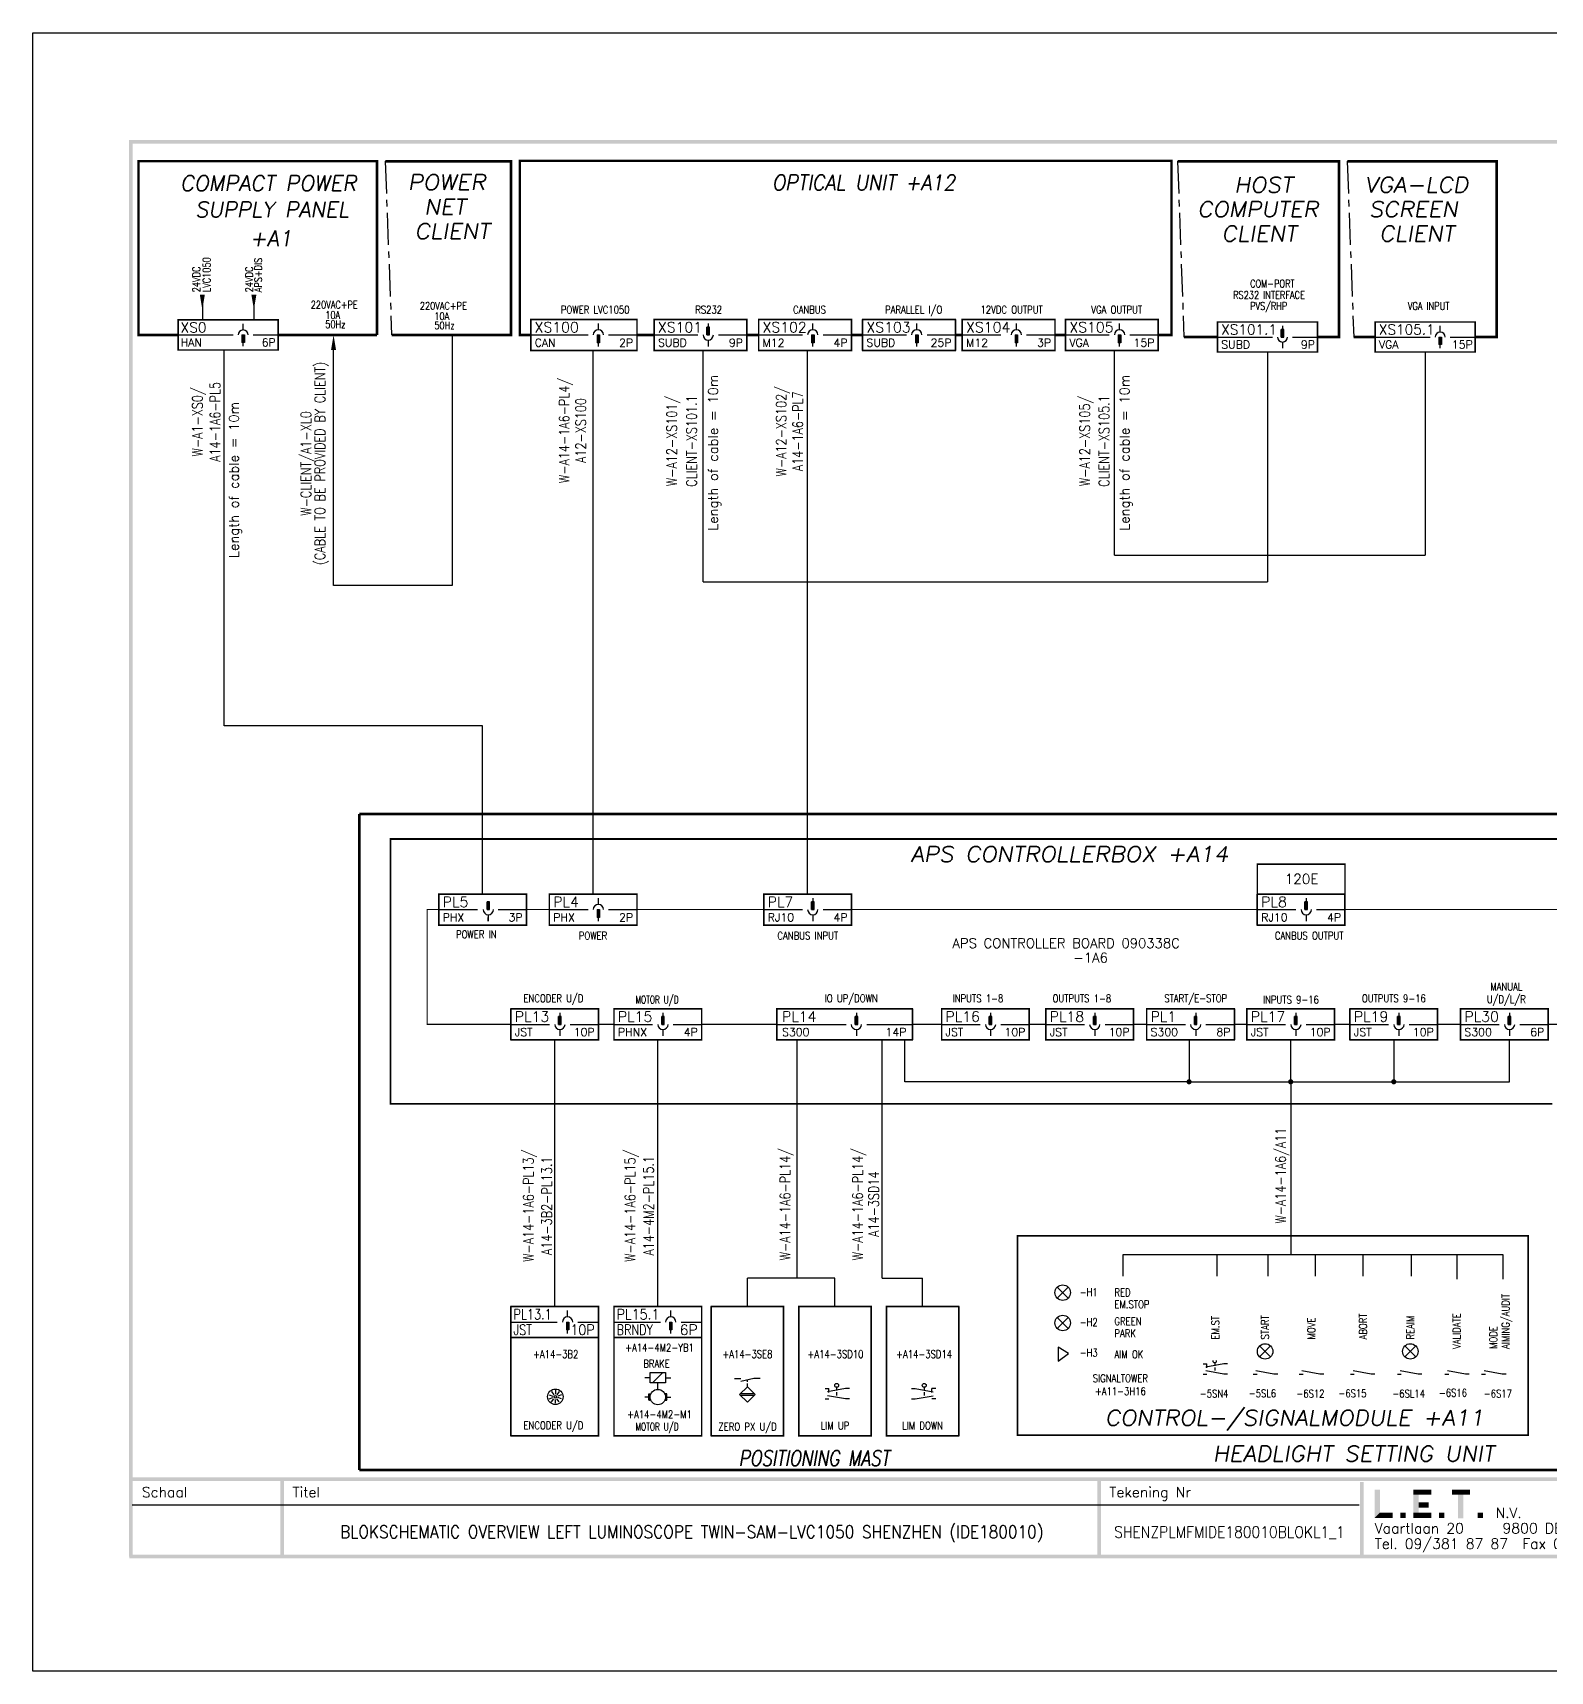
# Model space of a CAD drawing. Extents: x -458 to 434, y -22 to 296.
# Drawn here: x -458 to -163.6, y -21.7 to 296.2 of the extents above; entities that cross this region are included whole.
import ezdxf
from ezdxf.enums import TextEntityAlignment as Align

# ---------------------------------------------------------------- set-up
doc = ezdxf.new("R2010")
doc.units = 0
doc.header["$LTSCALE"] = 5
doc.header["$MEASUREMENT"] = 0
for name, pattern in [('CENTER', [2, 1.25, -0.25, 0.25, -0.25]), ('HIDDEN', [0.375, 0.25, -0.125]), ('HIDDEN2', [0.1875, 0.125, -0.0625])]:
    doc.linetypes.add(name, pattern=pattern)
doc.layers.get('0').update_dxf_attribs({"linetype": 'CONTINUOUS'})
for name, color, linetype in [('ASLIJN', 7, 'CENTER'), ('CONNECTORS', 1, 'CONTINUOUS'), ('KABELS', 5, 'CONTINUOUS'), ('SCHEMA', 7, 'CONTINUOUS'), ('STREEPL1', 7, 'HIDDEN2'), ('STREEPLIJN', 3, 'HIDDEN'), ('TEXT', 112, 'CONTINUOUS')]:
    doc.layers.add(name, color=color, linetype=linetype)
doc.styles.get("Standard").update_dxf_attribs({"font": 'simplex.shx'})

msp = doc.modelspace()

# ---------------------------------------------------------------- hatches: boundary and pattern name
at = {"layer": 'SCHEMA'}
h = msp.add_hatch(dxfattribs=at)
h.set_pattern_fill('ANSI37', color=256, scale=0.5, style=0)
h.set_pattern_definition([(45, (-311.255444, 53.71503), (-0.04419415, 0.04419415), []), (135, (-311.255444, 53.71503), (-0.04419415, -0.04419415), [])])
h.paths.add_polyline_path([(-335.01, 32.09), (-335.39, 32.09, -0.107859), (-335.26, 31.47, -0.107859), (-335.39, 30.84), (-335.01, 30.84)])
h.paths.add_polyline_path([(-338.12, 30.84, -0.107859), (-338.26, 31.47, -0.107859), (-338.12, 32.09), (-338.51, 32.09), (-338.51, 30.84)])

# ---------------------------------------------------------------- linework, layer by layer
for p, q in [((-417.22, 238.55), (-417.22, 239.76)), ((-348.3, 238.57), (-348.3, 239.82)), ((-326.73, 239.07), (-327.23, 239.07)), ((-327.23, 237.57), (-327.23, 239.07)), ((-326.98, 239.82), (-326.98, 239.07)), ((-326.98, 237.57), (-326.98, 239.07)), ((-326.73, 237.57), (-326.73, 239.07)), ((-306.69, 238.57), (-306.69, 239.82)), ((-286.52, 238.57), (-286.52, 239.82)), ((-267.19, 238.57), (-267.19, 239.82)), ((-247.15, 238.57), (-247.15, 239.82)), ((-215.79, 237.17), (-215.79, 238.63)), ((-215.3, 238.63), (-215.79, 238.63)), ((-215.55, 239.35), (-215.55, 238.63)), ((-215.55, 237.17), (-215.55, 238.63)), ((-215.3, 237.17), (-215.3, 238.63)), ((-184.94, 238.14), (-184.94, 239.35)), ((-417.46, 237.57), (-416.98, 237.57)), ((-417.46, 237.57), (-417.46, 236.12)), ((-416.98, 236.12), (-417.46, 236.12)), ((-417.22, 237.57), (-417.22, 236.12)), ((-417.22, 235.39), (-417.22, 236.12)), ((-416.98, 237.57), (-416.98, 236.12)), ((-348.55, 237.57), (-348.55, 236.07)), ((-348.55, 237.57), (-348.05, 237.57)), ((-348.05, 236.07), (-348.55, 236.07)), ((-348.3, 237.57), (-348.3, 236.07)), ((-348.3, 235.32), (-348.3, 236.07)), ((-348.05, 237.57), (-348.05, 236.07)), ((-327.23, 237.57), (-326.73, 237.57)), ((-326.98, 236.57), (-326.98, 235.32)), ((-306.94, 237.57), (-306.94, 236.07)), ((-306.94, 237.57), (-306.44, 237.57)), ((-306.44, 236.07), (-306.94, 236.07)), ((-306.69, 237.57), (-306.69, 236.07)), ((-306.69, 235.32), (-306.69, 236.07)), ((-306.44, 237.57), (-306.44, 236.07)), ((-286.77, 237.57), (-286.27, 237.57)), ((-286.77, 237.57), (-286.77, 236.07)), ((-286.27, 236.07), (-286.77, 236.07)), ((-286.52, 237.57), (-286.52, 236.07)), ((-286.52, 235.32), (-286.52, 236.07)), ((-286.27, 237.57), (-286.27, 236.07)), ((-267.44, 237.57), (-266.94, 237.57)), ((-267.44, 237.57), (-267.44, 236.07)), ((-266.94, 236.07), (-267.44, 236.07)), ((-267.19, 237.57), (-267.19, 236.07)), ((-267.19, 235.32), (-267.19, 236.07)), ((-266.94, 237.57), (-266.94, 236.07)), ((-247.4, 237.57), (-247.4, 236.07)), ((-247.4, 237.57), (-246.9, 237.57)), ((-246.9, 236.07), (-247.4, 236.07)), ((-247.15, 237.57), (-247.15, 236.07)), ((-247.15, 235.32), (-247.15, 236.07)), ((-246.9, 237.57), (-246.9, 236.07)), ((-215.79, 237.17), (-215.3, 237.17)), ((-215.55, 236.2), (-215.55, 234.99)), ((-185.18, 237.17), (-185.18, 235.71)), ((-185.18, 237.17), (-184.7, 237.17)), ((-184.7, 235.71), (-185.18, 235.71)), ((-184.94, 237.17), (-184.94, 235.71)), ((-184.94, 234.99), (-184.94, 235.71)), ((-184.7, 237.17), (-184.7, 235.71)), ((-420.9, 161.75), (-420.9, 234.66)), ((-218.46, 234.26), (-218.46, 189.68)), ((-187.85, 234.26), (-187.85, 194.86)), ((-369.9, 126.06), (-369.9, 127.56)), ((-369.4, 127.56), (-369.9, 127.56)), ((-369.65, 126.06), (-369.65, 127.56)), ((-369.4, 126.06), (-369.4, 127.56)), ((-348.3, 127.06), (-348.3, 128.31)), ((-306.44, 127.56), (-306.94, 127.56)), ((-306.94, 126.06), (-306.94, 127.56)), ((-306.69, 128.31), (-306.69, 127.56)), ((-306.69, 126.06), (-306.69, 127.56)), ((-306.44, 126.06), (-306.44, 127.56)), ((-210.68, 127.56), (-211.18, 127.56)), ((-211.18, 126.06), (-211.18, 127.56)), ((-210.93, 128.31), (-210.93, 127.56)), ((-210.93, 126.06), (-210.93, 127.56)), ((-210.68, 126.06), (-210.68, 127.56)), ((-369.9, 126.06), (-369.4, 126.06)), ((-369.65, 125.06), (-369.65, 123.81)), ((-369.65, 123.81), (-369.65, 124.56)), ((-348.55, 126.06), (-348.55, 124.56)), ((-348.55, 126.06), (-348.05, 126.06)), ((-348.05, 124.56), (-348.55, 124.56)), ((-348.3, 126.06), (-348.3, 124.56)), ((-348.3, 123.81), (-348.3, 124.56)), ((-348.05, 126.06), (-348.05, 124.56)), ((-306.94, 126.06), (-306.44, 126.06)), ((-306.69, 125.06), (-306.69, 123.81)), ((-211.18, 126.06), (-210.68, 126.06)), ((-210.93, 125.06), (-210.93, 123.81)), ((-356.01, 103.8), (-356.01, 105.3)), ((-355.51, 105.3), (-356.01, 105.3)), ((-355.76, 106.05), (-355.76, 105.3)), ((-355.76, 103.8), (-355.76, 105.3)), ((-355.51, 103.8), (-355.51, 105.3)), ((-336.01, 103.8), (-336.01, 105.3)), ((-335.51, 105.3), (-336.01, 105.3)), ((-335.76, 106.05), (-335.76, 105.3)), ((-335.76, 103.8), (-335.76, 105.3)), ((-335.51, 103.8), (-335.51, 105.3)), ((-298.48, 103.8), (-298.48, 105.3)), ((-297.98, 105.3), (-298.48, 105.3)), ((-298.23, 106.05), (-298.23, 105.3)), ((-298.23, 103.8), (-298.23, 105.3)), ((-297.98, 103.8), (-297.98, 105.3)), ((-271.94, 105.3), (-272.44, 105.3)), ((-272.44, 103.8), (-272.44, 105.3)), ((-272.19, 106.05), (-272.19, 105.3)), ((-272.19, 103.8), (-272.19, 105.3)), ((-271.94, 103.8), (-271.94, 105.3)), ((-252.22, 103.8), (-252.22, 105.3)), ((-251.72, 105.3), (-252.22, 105.3)), ((-251.97, 106.05), (-251.97, 105.3)), ((-251.97, 103.8), (-251.97, 105.3)), ((-251.72, 103.8), (-251.72, 105.3)), ((-232.14, 105.3), (-232.64, 105.3)), ((-232.64, 103.8), (-232.64, 105.3)), ((-232.39, 106.05), (-232.39, 105.3)), ((-232.39, 103.8), (-232.39, 105.3)), ((-232.14, 103.8), (-232.14, 105.3)), ((-213.2, 103.8), (-213.2, 105.3)), ((-212.7, 105.3), (-213.2, 105.3)), ((-212.95, 106.05), (-212.95, 105.3)), ((-212.95, 103.8), (-212.95, 105.3)), ((-212.7, 103.8), (-212.7, 105.3)), ((-193.2, 103.8), (-193.2, 105.3)), ((-192.7, 105.3), (-193.2, 105.3)), ((-192.95, 106.05), (-192.95, 105.3)), ((-192.95, 103.8), (-192.95, 105.3)), ((-192.7, 103.8), (-192.7, 105.3)), ((-171.74, 103.8), (-171.74, 105.3)), ((-171.24, 105.3), (-171.74, 105.3)), ((-171.49, 106.05), (-171.49, 105.3)), ((-171.49, 103.8), (-171.49, 105.3)), ((-171.24, 103.8), (-171.24, 105.3)), ((-356.01, 103.8), (-355.51, 103.8)), ((-355.76, 102.8), (-355.76, 101.55)), ((-336.01, 103.8), (-335.51, 103.8)), ((-335.76, 102.8), (-335.76, 101.55)), ((-298.48, 103.8), (-297.98, 103.8)), ((-298.23, 102.8), (-298.23, 101.55)), ((-272.44, 103.8), (-271.94, 103.8)), ((-272.19, 102.8), (-272.19, 101.55)), ((-252.22, 103.8), (-251.72, 103.8)), ((-251.97, 102.8), (-251.97, 101.55)), ((-232.64, 103.8), (-232.14, 103.8)), ((-232.39, 102.8), (-232.39, 101.55)), ((-213.2, 103.8), (-212.7, 103.8)), ((-212.95, 102.8), (-212.95, 101.55)), ((-193.2, 103.8), (-192.7, 103.8)), ((-192.95, 102.8), (-192.95, 101.55)), ((-171.74, 103.8), (-171.24, 103.8)), ((-171.49, 102.8), (-171.49, 101.55)), ((-233.67, 100.8), (-233.67, 92.65)), ((-193.95, 100.8), (-193.95, 92.65)), ((-233.67, 92.65), (-171.48, 92.65)), ((-213.95, 92.65), (-213.95, 59.16)), ((-259.25, 52.8), (-257.12, 50.68)), ((-257.12, 52.8), (-259.25, 50.68)), ((-354.26, 47.03), (-354.26, 48.28)), ((-334.26, 47.03), (-334.26, 48.28)), ((-354.51, 46.03), (-354.51, 44.53)), ((-354.51, 46.03), (-354.01, 46.03)), ((-354.01, 44.53), (-354.51, 44.53)), ((-354.26, 46.03), (-354.26, 44.53)), ((-354.26, 43.78), (-354.26, 44.53)), ((-354.01, 46.03), (-354.01, 44.53)), ((-334.51, 46.03), (-334.01, 46.03)), ((-334.51, 46.03), (-334.51, 44.53)), ((-334.01, 44.53), (-334.51, 44.53)), ((-334.26, 46.03), (-334.26, 44.53)), ((-334.26, 43.78), (-334.26, 44.53)), ((-334.01, 46.03), (-334.01, 44.53)), ((-257.12, 46.91), (-259.25, 44.79)), ((-259.25, 46.91), (-257.12, 44.79)), ((-217.86, 41.39), (-219.98, 39.27)), ((-219.98, 41.39), (-217.86, 39.27)), ((-189.68, 41.39), (-191.81, 39.27)), ((-191.81, 41.39), (-189.68, 39.27)), ((-200.64, 10.52), (-438.74, 10.52))]:
    msp.add_line(p, q)
for points, const_width in [([(-361.41, 237.57), (-363.53, 237.57), (-363.53, 271.36), (-237.08, 271.36), (-237.08, 237.57), (-239.65, 237.57)], 0.5), ([(-410.43, 237.57), (-410.43, 240.49), (-429.84, 240.49), (-429.84, 234.66), (-410.43, 234.66), (-410.43, 237.57)], 0.291), ([(-208.75, 237.17), (-208.75, 240.08), (-228.16, 240.08), (-228.16, 234.26), (-208.75, 234.26), (-208.75, 240.08)], 0.291), ([(-178.15, 237.17), (-178.15, 240.08), (-197.56, 240.08), (-197.56, 234.26), (-178.15, 234.26), (-178.15, 240.08)], 0.291), ([(-297.02, 237.57), (-299.19, 237.57)], 0.5), ([(-277.69, 237.57), (-279.02, 237.57)], 0.5), ([(-257.65, 237.57), (-259.69, 237.57)], 0.5), ([(-203.43, 131.97), (-203.43, 134.88), (-220.43, 134.88), (-220.43, 129.06), (-203.43, 129.06), (-203.43, 131.97)], 0.291), ([(-365.26, 103.8), (-381.49, 103.8), (-381.49, 126.06), (-379.25, 126.06)], 0.2), ([(-362.25, 126.06), (-357.8, 126.06)], 0.2), ([(-340.8, 126.06), (-316.19, 126.06)], 0.2), ([(-299.19, 126.06), (-220.43, 126.06)], 0.2), ([(-203.43, 126.06), (-157.25, 126.06)], 0.2), ([(-345.26, 103.8), (-348.26, 103.8)], 0.2), ([(-313.67, 103.8), (-328.26, 103.8)], 0.2), ([(-281.69, 103.8), (-287.37, 103.8)], 0.2), ([(-261.47, 103.8), (-264.69, 103.8)], 0.2), ([(-241.89, 103.8), (-244.47, 103.8)], 0.2), ([(-222.45, 103.8), (-224.89, 103.8)], 0.2), ([(-202.45, 103.8), (-205.45, 103.8)], 0.2)]:
    msp.add_lwpolyline(points, dxfattribs=dict(const_width=const_width))
at = {"const_width": 0.5}
for points in [[(-214.2, 92.65, 1), (-213.7, 92.65, 1)], [(-194.2, 92.65, 1), (-193.7, 92.65, 1)]]:
    msp.add_lwpolyline(points, format="xyb", close=True, dxfattribs=at)
for centre, radius, start, end in [((-417.22, 237.57), 0.97, 360, 180), ((-348.3, 237.57), 1, 0, 180), ((-306.69, 237.57), 1, 0, 180), ((-286.52, 237.57), 1, 0, 180), ((-267.19, 237.57), 1, 0, 180), ((-247.15, 237.57), 1, 0, 180), ((-326.98, 237.57), 1, 180, 0), ((-215.55, 237.17), 0.97, 180, 0), ((-184.94, 237.17), 0.97, 360, 180), ((-369.65, 126.06), 1, 180, 0), ((-348.3, 126.06), 1, 0, 180), ((-306.69, 126.06), 1, 180, 0), ((-210.93, 126.06), 1, 180, 0), ((-355.76, 103.8), 1, 180, 0), ((-335.76, 103.8), 1, 180, 0), ((-298.23, 103.8), 1, 180, 0), ((-272.19, 103.8), 1, 180, 0), ((-251.97, 103.8), 1, 180, 0), ((-232.39, 103.8), 1, 180, 0), ((-212.95, 103.8), 1, 180, 0), ((-192.95, 103.8), 1, 180, 0), ((-171.49, 103.8), 1, 180, 0), ((-354.26, 46.03), 1, 0, 180), ((-334.26, 46.03), 1, 0, 180)]:
    msp.add_arc(centre, radius, start, end)
for points in [[(-438.65, 274.67), (-439.35, 275.37), (-438.65, 0.52), (-439.35, 0.52)], [(-28.9, 274.67), (-28.9, 275.37), (-438.65, 274.67), (-439.35, 275.37)], [(-438.75, 15.87), (-438.75, 15.17), (-29.15, 15.87), (-29.15, 15.17)], [(-409.99, 0.58), (-409.29, 0.58), (-409.99, 15.52), (-409.29, 15.52)], [(-251.49, 0.56), (-250.79, 0.56), (-251.49, 15.52), (-250.79, 15.52)], [(-200.5, 0.52), (-199.8, 0.52), (-200.5, 15.02), (-199.8, 15.02)], [(-196.65, 13.52), (-197.65, 13.52), (-196.65, 9.02), (-197.65, 8.02)], [(-189.15, 12.52), (-190.15, 13.52), (-189.15, 9.02), (-190.15, 8.02)], [(-186.65, 12.52), (-186.65, 13.52), (-190.15, 12.52), (-190.15, 13.52)], [(-182.65, 13.52), (-182.65, 12.52), (-179.15, 13.52), (-179.15, 12.52)], [(-180.47, 12.99), (-181.47, 12.99), (-180.47, 7.94), (-181.47, 7.94)], [(-189.15, 11.02), (-189.15, 10.02), (-187.15, 11.02), (-187.15, 10.02)], [(-196.65, 9.02), (-197.65, 8.02), (-194.15, 9.02), (-194.15, 8.02)], [(-192.65, 9.02), (-192.65, 8.02), (-191.65, 9.02), (-191.65, 8.02)], [(-190.15, 9.02), (-190.15, 8.02), (-186.65, 9.02), (-186.65, 8.02)], [(-185.15, 9.02), (-185.15, 8.02), (-184.15, 9.02), (-184.15, 8.02)], [(-177.65, 9.02), (-177.65, 8.02), (-176.65, 9.02), (-176.65, 8.02)], [(-439.34, 0.87), (-439.34, 0.17), (-29.5, 0.87), (-28.8, 0.17)]]:
    msp.add_trace(points)
at = {"layer": 'ASLIJN'}
for p, q in [((-389.66, 271.27), (-388.41, 237.57)), ((-235.91, 271.27), (-234.66, 237.17)), ((-202.98, 271.27), (-201.73, 237.17))]:
    msp.add_line(p, q, dxfattribs=at)
at = {"layer": 'SCHEMA'}
for p, q in [((-425.14, 245.16), (-425.14, 240.49)), ((-415.14, 245.16), (-415.14, 240.49)), ((-361.41, 240.57), (-340.8, 240.57)), ((-361.41, 234.57), (-361.41, 240.57)), ((-340.8, 240.57), (-340.8, 234.57)), ((-337.48, 240.57), (-319.48, 240.57)), ((-337.48, 234.57), (-337.48, 240.57)), ((-319.48, 240.57), (-319.48, 234.57)), ((-317.19, 240.57), (-299.19, 240.57)), ((-317.19, 234.57), (-317.19, 240.57)), ((-299.19, 240.57), (-299.19, 234.57)), ((-297.02, 240.57), (-279.02, 240.57)), ((-297.02, 234.57), (-297.02, 240.57)), ((-279.02, 240.57), (-279.02, 234.57)), ((-277.69, 240.57), (-259.69, 240.57)), ((-277.69, 234.57), (-277.69, 240.57)), ((-259.69, 240.57), (-259.69, 234.57)), ((-257.65, 240.57), (-239.65, 240.57)), ((-257.65, 234.57), (-257.65, 240.57)), ((-239.65, 240.57), (-239.65, 234.57)), ((-429.84, 237.57), (-419.16, 237.57)), ((-415.28, 237.57), (-410.43, 237.57)), ((-376.66, 237.57), (-376.66, 188.97)), ((-361.41, 237.57), (-350.3, 237.57)), ((-346.3, 237.57), (-340.8, 237.57)), ((-337.48, 237.57), (-328.98, 237.57)), ((-324.98, 237.57), (-319.48, 237.57)), ((-317.19, 237.57), (-308.69, 237.57)), ((-304.69, 237.57), (-299.19, 237.57)), ((-297.02, 237.57), (-288.52, 237.57)), ((-284.52, 237.57), (-279.02, 237.57)), ((-277.69, 237.57), (-270.19, 237.57)), ((-265.19, 237.57), (-259.69, 237.57)), ((-257.65, 237.57), (-249.15, 237.57)), ((-245.15, 237.57), (-239.65, 237.57)), ((-228.16, 237.17), (-217.49, 237.17)), ((-213.61, 237.17), (-208.75, 237.17)), ((-197.56, 237.17), (-186.88, 237.17)), ((-183, 237.17), (-178.15, 237.17)), ((-399.68, 188.97), (-399.68, 234.66)), ((-340.8, 234.57), (-361.41, 234.57)), ((-349.3, 129.06), (-349.3, 234.57)), ((-319.48, 234.57), (-337.48, 234.57)), ((-327.98, 189.68), (-327.98, 234.57)), ((-299.19, 234.57), (-317.19, 234.57)), ((-307.69, 129.06), (-307.69, 234.57)), ((-279.02, 234.57), (-297.02, 234.57)), ((-259.69, 234.57), (-277.69, 234.57)), ((-239.65, 234.57), (-257.65, 234.57)), ((-248.15, 194.86), (-248.15, 234.57)), ((-248.15, 194.86), (-187.85, 194.86)), ((-376.66, 188.97), (-399.68, 188.97)), ((-327.98, 189.68), (-218.46, 189.68)), ((-370.75, 161.75), (-420.9, 161.75)), ((-370.75, 129.06), (-370.75, 161.75)), ((-379.25, 129.06), (-362.25, 129.06)), ((-379.25, 123.06), (-379.25, 129.06)), ((-362.25, 129.06), (-362.25, 123.06)), ((-357.8, 129.06), (-340.8, 129.06)), ((-357.8, 123.06), (-357.8, 129.06)), ((-340.8, 129.06), (-340.8, 123.06)), ((-316.19, 129.06), (-299.19, 129.06)), ((-316.19, 123.06), (-316.19, 129.06)), ((-299.19, 129.06), (-299.19, 123.06)), ((-220.43, 129.06), (-203.43, 129.06)), ((-220.43, 123.06), (-220.43, 129.06)), ((-203.43, 129.06), (-203.43, 123.06)), ((-379.25, 126.06), (-371.75, 126.06)), ((-367.75, 126.06), (-362.25, 126.06)), ((-357.8, 126.06), (-350.3, 126.06)), ((-346.3, 126.06), (-340.8, 126.06)), ((-316.19, 126.06), (-308.69, 126.06)), ((-304.69, 126.06), (-299.19, 126.06)), ((-220.43, 126.06), (-212.93, 126.06)), ((-208.93, 126.06), (-203.43, 126.06)), ((-362.25, 123.06), (-379.25, 123.06)), ((-340.8, 123.06), (-357.8, 123.06)), ((-299.19, 123.06), (-316.19, 123.06)), ((-203.43, 123.06), (-220.43, 123.06)), ((-365.26, 106.8), (-348.26, 106.8)), ((-365.26, 100.8), (-365.26, 106.8)), ((-348.26, 106.8), (-348.26, 100.8)), ((-345.26, 106.8), (-328.26, 106.8)), ((-345.26, 100.8), (-345.26, 106.8)), ((-328.26, 106.8), (-328.26, 100.8)), ((-313.67, 106.8), (-287.37, 106.8)), ((-313.67, 100.8), (-313.67, 106.8)), ((-287.37, 106.8), (-287.37, 100.8)), ((-281.69, 106.8), (-264.69, 106.8)), ((-261.47, 100.8), (-261.47, 106.8)), ((-261.47, 106.8), (-244.47, 106.8)), ((-244.47, 106.8), (-244.47, 100.8)), ((-241.89, 106.8), (-224.89, 106.8)), ((-241.89, 100.8), (-241.89, 106.8)), ((-224.89, 106.8), (-224.89, 100.8)), ((-222.45, 106.8), (-205.45, 106.8)), ((-222.45, 100.8), (-222.45, 106.8)), ((-205.45, 106.8), (-205.45, 100.8)), ((-202.45, 106.8), (-185.45, 106.8)), ((-202.45, 100.8), (-202.45, 106.8)), ((-185.45, 106.8), (-185.45, 100.8)), ((-180.99, 100.8), (-180.99, 106.8)), ((-180.99, 106.8), (-163.99, 106.8)), ((-163.99, 106.8), (-163.99, 100.8)), ((-365.26, 103.8), (-357.76, 103.8)), ((-353.76, 103.8), (-348.26, 103.8)), ((-345.26, 103.8), (-337.76, 103.8)), ((-333.76, 103.8), (-328.26, 103.8)), ((-313.67, 103.8), (-300.23, 103.8)), ((-296.23, 103.8), (-287.37, 103.8)), ((-281.69, 103.8), (-274.19, 103.8)), ((-270.19, 103.8), (-264.69, 103.8)), ((-261.47, 103.8), (-253.97, 103.8)), ((-249.97, 103.8), (-244.47, 103.8)), ((-241.89, 103.8), (-234.39, 103.8)), ((-230.39, 103.8), (-224.89, 103.8)), ((-222.45, 103.8), (-214.95, 103.8)), ((-210.95, 103.8), (-205.45, 103.8)), ((-202.45, 103.8), (-194.95, 103.8)), ((-190.95, 103.8), (-185.45, 103.8)), ((-180.99, 103.8), (-173.49, 103.8)), ((-169.49, 103.8), (-163.99, 103.8)), ((-348.26, 100.8), (-365.26, 100.8)), ((-356.76, 49.03), (-356.76, 100.8)), ((-328.26, 100.8), (-345.26, 100.8)), ((-336.76, 49.03), (-336.76, 100.8)), ((-287.37, 100.8), (-313.67, 100.8)), ((-309.73, 54.53), (-309.73, 100.8)), ((-293.23, 54.53), (-293.23, 100.8)), ((-288.84, 92.65), (-288.84, 100.8)), ((-264.69, 100.8), (-281.69, 100.8)), ((-244.47, 100.8), (-261.47, 100.8)), ((-224.89, 100.8), (-241.89, 100.8)), ((-205.45, 100.8), (-222.45, 100.8)), ((-213.95, 92.65), (-213.95, 100.8)), ((-185.45, 100.8), (-202.45, 100.8)), ((-163.99, 100.8), (-180.99, 100.8)), ((-171.48, 92.65), (-171.48, 100.8)), ((-233.67, 92.65), (-288.84, 92.65)), ((-167.87, 62.77), (-167.87, 24.05)), ((-246.45, 59.16), (-172.78, 59.16)), ((-246.45, 54.91), (-246.45, 59.16)), ((-228.23, 54.91), (-228.23, 59.16)), ((-218.41, 59.16), (-218.41, 54.91)), ((-209.18, 59.16), (-209.18, 54.91)), ((-199.96, 59.16), (-199.96, 54.91)), ((-190.55, 59.16), (-190.55, 54.91)), ((-181.73, 59.16), (-181.73, 54.38)), ((-172.78, 59.16), (-172.78, 54.38)), ((-319.38, 49.03), (-319.38, 54.53)), ((-302.38, 54.53), (-319.38, 54.53)), ((-302.38, 49.03), (-302.38, 54.53)), ((-293.23, 54.53), (-285.38, 54.53)), ((-285.38, 49.03), (-285.38, 54.53)), ((-365.26, 49.03), (-348.26, 49.03)), ((-365.26, 23.97), (-365.26, 49.03)), ((-348.26, 49.03), (-348.26, 23.97)), ((-345.26, 23.97), (-345.26, 49.03)), ((-345.26, 49.03), (-328.26, 49.03)), ((-328.26, 49.03), (-328.26, 23.97)), ((-326.38, 23.97), (-326.38, 49.03)), ((-326.38, 49.03), (-312.38, 49.03)), ((-312.38, 49.03), (-312.38, 23.97)), ((-309.38, 23.97), (-309.38, 49.03)), ((-309.38, 49.03), (-295.38, 49.03)), ((-295.38, 49.03), (-295.38, 23.97)), ((-292.38, 49.03), (-278.38, 49.03)), ((-292.38, 23.97), (-292.38, 49.03)), ((-278.38, 49.03), (-278.38, 23.97)), ((-365.26, 46.03), (-356.26, 46.03)), ((-352.26, 46.03), (-348.26, 46.03)), ((-345.26, 46.03), (-336.26, 46.03)), ((-332.26, 46.03), (-328.26, 46.03)), ((-348.26, 43.03), (-365.26, 43.03)), ((-259.05, 41.18), (-259.05, 38.43)), ((-257.05, 39.93), (-259.05, 41.18)), ((-259.05, 38.43), (-257.05, 39.93)), ((-338.26, 35.22), (-339.26, 35.22)), ((-338.26, 36.22), (-335.26, 36.22)), ((-338.26, 34.22), (-338.26, 36.22)), ((-335.76, 36.22), (-337.76, 34.22)), ((-335.26, 36.22), (-335.26, 34.22)), ((-335.26, 35.22), (-334.26, 35.22)), ((-321.88, 35.09), (-320.63, 35.09)), ((-318.13, 35.09), (-320.63, 34.47)), ((-316.88, 35.09), (-318.13, 35.09)), ((-230.95, 37.92), (-230.2, 37.92)), ((-230.95, 35.92), (-230.2, 35.92)), ((-226.95, 37.92), (-230.45, 37.29)), ((-226.95, 35.92), (-230.45, 36.54)), ((-230.2, 37.17), (-230.2, 37.92)), ((-226.2, 37.92), (-226.95, 37.92)), ((-226.2, 35.92), (-226.95, 35.92)), ((-221.21, 35.92), (-220.46, 35.92)), ((-217.21, 35.92), (-220.71, 36.54)), ((-216.46, 35.92), (-217.21, 35.92)), ((-212.28, 35.92), (-211.53, 35.92)), ((-208.28, 35.92), (-211.78, 36.54)), ((-207.53, 35.92), (-208.28, 35.92)), ((-202.36, 35.92), (-201.61, 35.92)), ((-198.36, 35.92), (-201.86, 36.54)), ((-197.61, 35.92), (-198.36, 35.92)), ((-193.24, 35.92), (-192.49, 35.92)), ((-189.24, 35.92), (-192.74, 36.54)), ((-188.49, 35.92), (-189.24, 35.92)), ((-184.04, 35.92), (-183.29, 35.92)), ((-180.04, 35.92), (-183.54, 36.54)), ((-179.29, 35.92), (-180.04, 35.92)), ((-176.9, 35.92), (-176.15, 35.92)), ((-172.9, 35.92), (-176.4, 36.54)), ((-172.15, 35.92), (-172.9, 35.92)), ((-357.83, 31.91), (-357.11, 31.68)), ((-357.37, 32.54), (-356.93, 31.93)), ((-356.64, 32.78), (-356.64, 32.03)), ((-355.9, 32.54), (-356.34, 31.93)), ((-355.45, 31.91), (-356.16, 31.68)), ((-338.51, 30.84), (-338.51, 32.09)), ((-338.51, 32.09), (-338.12, 32.09)), ((-335.26, 34.22), (-338.26, 34.22)), ((-335.01, 32.09), (-335.39, 32.09)), ((-335.01, 30.84), (-335.01, 32.09)), ((-319.38, 33.47), (-320.88, 31.97)), ((-320.88, 31.97), (-319.38, 30.47)), ((-318.01, 32.09), (-320.76, 32.09)), ((-320.76, 31.84), (-318.01, 31.84)), ((-317.88, 31.97), (-319.38, 33.47)), ((-319.38, 30.47), (-317.88, 31.97)), ((-304.31, 33.11), (-303.56, 33.11)), ((-300.31, 33.11), (-303.81, 32.49)), ((-303.56, 32.36), (-303.56, 33.11)), ((-299.56, 33.11), (-300.31, 33.11)), ((-287.56, 33.11), (-286.81, 33.11)), ((-286.81, 33.11), (-283.31, 32.49)), ((-283.56, 32.36), (-283.56, 33.11)), ((-282.81, 33.11), (-283.56, 33.11)), ((-357.83, 31.14), (-357.11, 31.37)), ((-357.37, 30.52), (-356.93, 31.12)), ((-356.64, 30.28), (-356.64, 31.03)), ((-355.9, 30.52), (-356.34, 31.12)), ((-355.45, 31.14), (-356.16, 31.37)), ((-338.51, 31.47), (-339.26, 31.47)), ((-338.12, 30.84), (-338.51, 30.84)), ((-335.39, 30.84), (-335.01, 30.84)), ((-335.01, 31.47), (-334.26, 31.47)), ((-304.31, 31.11), (-303.56, 31.11)), ((-300.31, 31.11), (-303.81, 31.74)), ((-299.56, 31.11), (-300.31, 31.11)), ((-287.56, 31.11), (-286.81, 31.11)), ((-286.81, 31.11), (-283.31, 31.74)), ((-282.81, 31.11), (-283.56, 31.11)), ((-348.26, 23.97), (-365.26, 23.97)), ((-328.26, 23.97), (-345.26, 23.97)), ((-312.38, 23.97), (-326.38, 23.97)), ((-295.38, 23.97), (-309.38, 23.97)), ((-278.38, 23.97), (-292.38, 23.97)), ((-167.87, 24.05), (-266.97, 24.05))]:
    msp.add_line(p, q, dxfattribs=at)
msp.add_lwpolyline([(-458.05, 296.21), (433.62, 296.21), (433.62, -21.73), (-458.05, -21.73)], close=True, dxfattribs=at)
for points, const_width in [([(-391.26, 237.55), (-391.26, 271.29), (-437.54, 271.29), (-437.54, 237.57), (-429.84, 237.57)], 0.485), ([(-389.66, 271.27), (-365.23, 271.27), (-365.23, 237.56), (-369.4, 237.56)], 0.5), ([(-235.91, 271.27), (-204.59, 271.27), (-204.59, 237.17), (-208.75, 237.17)], 0.5), ([(-202.98, 271.27), (-173.98, 271.27), (-173.98, 237.17), (-178.15, 237.17)], 0.5), ([(-410.43, 237.57), (-391.26, 237.57)], 0.485), ([(-369.4, 237.56), (-388.41, 237.57)], 0.5), ([(-340.8, 237.57), (-337.48, 237.57)], 0.5), ([(-319.48, 237.57), (-317.19, 237.57)], 0.5), ([(-228.16, 237.17), (-234.66, 237.17)], 0.5), ([(-197.56, 237.17), (-201.73, 237.17)], 0.5), ([(-394.66, 144.61), (-38.07, 144.61), (-38.07, 17.32), (-394.66, 17.32)], 0.5), ([(-394.66, 144.61), (-394.66, 17.32)], 0.5), ([(-238.02, 88.37), (-388.63, 88.37), (-388.63, 139.76), (-43.61, 139.76), (-43.61, 88.37)], 0.35), ([(-185.45, 103.8), (-180.99, 103.8)], 0.2), ([(-163.99, 103.8), (-160.86, 103.8)], 0.2), ([(-238.02, 88.37), (-238.02, 88.37), (-163.17, 88.37), (-163.17, 88.37)], 0.35), ([(-365.26, 43.03), (-348.26, 43.03)], 0.3), ([(-345.26, 43.03), (-328.26, 43.03)], 0.3)]:
    msp.add_lwpolyline(points, dxfattribs=dict(at, const_width=const_width))
at = {"layer": 'SCHEMA', "const_width": 0.3}
for points in [[(-340.8, 234.57), (-361.41, 234.57), (-361.41, 240.57), (-340.8, 240.57)], [(-319.48, 234.57), (-337.48, 234.57), (-337.48, 240.57), (-319.48, 240.57)], [(-299.19, 234.57), (-317.19, 234.57), (-317.19, 240.57), (-299.19, 240.57)], [(-279.02, 234.57), (-297.02, 234.57), (-297.02, 240.57), (-279.02, 240.57)], [(-259.69, 234.57), (-277.69, 234.57), (-277.69, 240.57), (-259.69, 240.57)], [(-239.65, 234.57), (-257.65, 234.57), (-257.65, 240.57), (-239.65, 240.57)], [(-362.25, 123.06), (-379.25, 123.06), (-379.25, 129.06), (-362.25, 129.06)], [(-340.8, 123.06), (-357.8, 123.06), (-357.8, 129.06), (-340.8, 129.06)], [(-299.19, 123.06), (-316.19, 123.06), (-316.19, 129.06), (-299.19, 129.06)], [(-203.43, 123.06), (-220.43, 123.06), (-220.43, 129.06), (-203.43, 129.06)], [(-348.26, 100.8), (-365.26, 100.8), (-365.26, 106.8), (-348.26, 106.8)], [(-328.26, 100.8), (-345.26, 100.8), (-345.26, 106.8), (-328.26, 106.8)], [(-287.37, 100.8), (-313.67, 100.8), (-313.67, 106.8), (-287.37, 106.8)], [(-264.69, 100.8), (-281.69, 100.8), (-281.69, 106.8), (-264.69, 106.8)], [(-244.47, 100.8), (-261.47, 100.8), (-261.47, 106.8), (-244.47, 106.8)], [(-224.89, 100.8), (-241.89, 100.8), (-241.89, 106.8), (-224.89, 106.8)], [(-205.45, 100.8), (-222.45, 100.8), (-222.45, 106.8), (-205.45, 106.8)], [(-185.45, 100.8), (-202.45, 100.8), (-202.45, 106.8), (-185.45, 106.8)], [(-163.99, 100.8), (-180.99, 100.8), (-180.99, 106.8), (-163.99, 106.8)], [(-266.97, 62.77), (-167.87, 62.77), (-167.87, 24.05), (-266.97, 24.05)], [(-365.26, 49.03), (-348.26, 49.03), (-348.26, 23.97), (-365.26, 23.97)], [(-345.26, 49.03), (-328.26, 49.03), (-328.26, 23.97), (-345.26, 23.97)], [(-326.38, 49.03), (-312.38, 49.03), (-312.38, 23.97), (-326.38, 23.97)], [(-309.38, 49.03), (-295.38, 49.03), (-295.38, 23.97), (-309.38, 23.97)], [(-292.38, 49.03), (-278.38, 49.03), (-278.38, 23.97), (-292.38, 23.97)]]:
    msp.add_lwpolyline(points, close=True, dxfattribs=at)
at = {"layer": 'SCHEMA', "const_width": 0.5}
msp.add_lwpolyline([(-233.92, 92.65, 1), (-233.42, 92.65, 1)], format="xyb", close=True, dxfattribs=at)
at = {"layer": 'SCHEMA'}
for centre, radius in [((-258.19, 51.74), 1.5), ((-258.19, 45.85), 1.5), ((-218.92, 40.33), 1.5), ((-190.74, 40.33), 1.5), ((-356.64, 31.53), 1.5), ((-336.76, 31.47), 1.5), ((-302.06, 33.74), 0.375), ((-285.06, 33.74), 0.375), ((-356.64, 31.53), 0.25)]:
    msp.add_circle(centre, radius, dxfattribs=at)
msp.add_arc((-228.7, 38.54), 0.375, 180, 0, dxfattribs=at)
for points in [[(-425.63, 245.39), (-424.66, 245.39), (-425.14, 242.48)], [(-415.63, 245.39), (-414.66, 245.39), (-415.14, 242.48)], [(-399.2, 234.66), (-400.17, 234.66), (-399.68, 237.57)]]:
    msp.add_solid(points, dxfattribs=at)
at = {"layer": 'STREEPL1'}
for p, q in [((-228.7, 38.17), (-228.7, 36.23)), ((-319.38, 33.47), (-319.38, 34.78)), ((-302.06, 33.36), (-302.06, 31.43)), ((-285.06, 33.36), (-285.06, 31.43))]:
    msp.add_line(p, q, dxfattribs=at)
at = {"layer": 'STREEPLIJN', "color": 7}
msp.add_line((-336.76, 32.97), (-336.76, 34.22), dxfattribs=at)

# ---------------------------------------------------------------- texts
for s, p in [('Schaal', (-436.89, 12.02)), ('Titel', (-407.64, 12.02)), ('Tekening Nr', (-249.14, 12.02)), ('Vaartlaan 20    9800 DEINZE', (-197.65, 5.02)), ('Tel. 09/381 87 87  Fax 09/386 92 00', (-197.65, 2.02))]:
    msp.add_text(s, height=2).set_placement(p)
msp.add_text('N.V.', height=1.944).set_placement((-174.15, 8.02), (-169.15, 8.02), align=Align.ALIGNED)
at = {"width": 0.9}
msp.add_text('BLOKSCHEMATIC OVERVIEW LEFT LUMINOSCOPE TWIN-SAM-LVC1050 SHENZHEN (IDE180010)', height=2.4151, dxfattribs=at).set_placement((-330.17, 5.32), align=Align.MIDDLE_CENTER)
msp.add_text('SHENZPLMFMIDE180010BLOKL1_1', height=2.1936, dxfattribs=at).set_placement((-225.82, 4.19), align=Align.CENTER)
at = {"layer": 'CONNECTORS'}
for s, height, p in [('XS0', 1.941, (-429.35, 239.03)), ('XS100', 2, (-360.66, 239.07)), ('XS101', 2, (-336.73, 239.07)), ('XS102', 2, (-316.44, 239.07)), ('XS103', 2, (-296.27, 239.07)), ('XS104', 2, (-276.94, 239.07)), ('XS105', 2, (-256.9, 239.07)), ('XS101.1', 1.941, (-227.43, 238.63)), ('XS105.1', 1.941, (-196.83, 238.63)), ('120E', 1.941, (-215.13, 132.01)), ('PL5', 2, (-378.5, 127.56)), ('PL4', 2, (-357.05, 127.56)), ('PL7', 2, (-315.44, 127.56)), ('PL8', 2, (-219.68, 127.56)), ('PL13', 2, (-364.51, 105.3)), ('PL15', 2, (-344.51, 105.3)), ('PL14', 2, (-312.66, 105.3)), ('PL16', 2, (-280.94, 105.3)), ('PL18', 2, (-260.72, 105.3)), ('PL1', 2, (-241.14, 105.3)), ('PL17', 2, (-221.7, 105.3)), ('PL19', 2, (-201.7, 105.3)), ('PL30', 2, (-180.24, 105.3))]:
    msp.add_text(s, height=height, dxfattribs=at).set_placement(p, align=Align.MIDDLE_LEFT)
for s, width, p in [('PL13.1', 0.8, (-364.76, 47.53)), ('PL15.1', 0.9, (-344.76, 47.53))]:
    msp.add_text(s, height=2, dxfattribs=dict(at, width=width)).set_placement(p, align=Align.MIDDLE_LEFT)
at = {"layer": 'KABELS', "width": 0.8}
for s, p in [('(CABLE TO BE PROVIDED BY CLIENT)', (-402.19, 212.63)), ('W-A14-1A6-PL4/', (-354.79, 219.03)), ('W-A1-XS0/', (-425.96, 220.7)), ('A14-1A6-PL5', (-422.68, 220.7)), ('W-A12-XS102/', (-312.68, 218.88)), ('A14-1A6-PL7', (-309.6, 218.88)), ('W-CLIENT/A1-XL0', (-404.89, 212.63)), ('A12-XS100', (-351.71, 219.03)), ('W-A12-XS101/', (-333.92, 216.99)), ('CLIENT-XS101.1', (-330.21, 216.99)), ('W-A12-XS105/', (-253.77, 216.99)), ('CLIENT-XS105.1', (-250.18, 216.99)), ('W-A14-1A6/A11', (-215.78, 74.44)), ('W-A14-1A6-PL14/', (-311.93, 68.9)), ('W-A14-1A6-PL14/', (-297.86, 68.9)), ('W-A14-1A6-PL13/', (-361.74, 68.59)), ('A14-3B2-PL13.1', (-358.3, 68.59)), ('W-A14-1A6-PL15/', (-342, 68.59)), ('A14-4M2-PL15.1', (-338.55, 68.59)), ('A14-3SD14', (-294.86, 68.9))]:
    msp.add_text(s, height=2, rotation=90, dxfattribs=at).set_placement(p, align=Align.MIDDLE)
at = {"layer": 'SCHEMA', "oblique": 10}
for s, p in [('COMPACT POWER', (-395.25, 265.51)), ('SUPPLY PANEL', (-396.69, 260.43)), ('+A1', (-407.73, 254.81))]:
    msp.add_text(s, height=3, dxfattribs=at).set_placement(p, align=Align.RIGHT)
for s, width, p in [('POWER', 1.1, (-370.15, 265.7)), ('OPTICAL UNIT +A12', 0.9, (-279.05, 265.64)), ('HOST', 1.1, (-213.57, 265.22)), ('VGA-LCD', 1.1, (-179.5, 265.22)), ('NET', 1.1, (-374.04, 260.95)), ('COMPUTER', 1.1, (-208.58, 260.47)), ('SCREEN', 1.1, (-181.54, 260.47)), ('CLIENT', 1.1, (-369.38, 256.21)), ('CLIENT', 1.1, (-212.8, 255.73)), ('CLIENT', 1.1, (-182.2, 255.73)), ('APS CONTROLLERBOX +A14', 1.1, (-226.04, 135.34)), ('CONTROL-/SIGNALMODULE +A11', 1.1, (-176.45, 25.96)), ('POSITIONING MAST', 0.8, (-291.85, 18.13)), ('HEADLIGHT SETTING UNIT', 1.1, (-174.44, 18.99))]:
    msp.add_text(s, height=3, dxfattribs=dict(at, width=width)).set_placement(p, align=Align.RIGHT)
at = {"layer": 'SCHEMA', "width": 0.8}
for s, p in [('LVC1050', (-424.31, 245.85)), ('APS+DIS', (-414.31, 245.85)), ('24VDC', (-426.31, 245.85)), ('24VDC', (-416.06, 245.85))]:
    msp.add_text(s, height=1.456, rotation=90, dxfattribs=at).set_placement(p, align=Align.MIDDLE_LEFT)
for s, height, p in [('COM-PORT', 1.456, (-221.84, 247.53)), ('RS232 INTERFACE', 1.4556, (-225.12, 245.33)), ('220VAC+PE', 1.456, (-404.11, 243.44)), ('10A', 1.456, (-401.29, 241.44)), ('220VAC+PE', 1.456, (-382.94, 243.22)), ('10A', 1.456, (-380.12, 241.22)), ('PVS/RHP', 1.456, (-221.84, 243.19)), ('VGA INPUT', 1.456, (-191.24, 243.19)), ('50Hz', 1.456, (-401.29, 239.64)), ('50Hz', 1.456, (-380.12, 239.42))]:
    msp.add_text(s, height=height, dxfattribs=at).set_placement(p, align=Align.MIDDLE_LEFT)
for s, p in [('POWER LVC1050', (-342.25, 241.72)), ('RS232', (-324.3, 241.72)), ('CANBUS', (-304.14, 241.72)), ('PARALLEL I/O', (-281.55, 241.72)), ('12VDC OUTPUT', (-262.06, 241.72)), ('VGA OUTPUT', (-242.78, 241.72)), ('POWER IN', (-368.04, 120.49)), ('POWER', (-346.59, 120.25)), ('CANBUS INPUT', (-301.77, 120.25)), ('CANBUS OUTPUT', (-203.7, 120.25))]:
    msp.add_text(s, height=1.5, dxfattribs=at).set_placement(p, align=Align.RIGHT)
at = {"layer": 'SCHEMA'}
for s, p in [('APS CONTROLLER BOARD 090338C', (-257.52, 118.61)), ('-1A6', (-252.8, 115.8))]:
    msp.add_text(s, height=1.875, dxfattribs=at).set_placement(p, align=Align.CENTER)
for s, width, p in [('MANUAL', 0.8, (-172.11, 110.36)), ('ENCODER U/D', 0.8, (-357.01, 108.1)), ('MOTOR U/D', 0.7, (-336.91, 107.85)), ('IO UP/DOWN', 0.8, (-299.23, 108.1)), ('INPUTS 1-8', 0.8, (-274.64, 108.07)), ('OUTPUTS 1-8', 0.8, (-254.47, 108.07)), ('START/E-STOP', 0.8, (-232.39, 108.1)), ('INPUTS 9-16', 0.8, (-213.91, 107.85)), ('OUTPUTS 9-16', 0.8, (-193.94, 108.07)), ('U/D/L/R', 0.8, (-172.11, 107.92)), ('-H1', 0.8, (-253.15, 51.08)), ('-H2', 0.8, (-253.15, 45.26)), ('+A14-4M2-YB1', 0.8, (-336.43, 40.31)), ('+A14-3B2', 0.8, (-356.58, 39.05)), ('BRAKE', 0.8, (-337.01, 37.22)), ('+A14-3SE8', 0.8, (-319.38, 39.05)), ('+A14-3SD10', 0.8, (-302.29, 39.05)), ('+A14-3SD14', 0.8, (-285.09, 39.05)), ('-H3', 0.8, (-253.15, 39.32)), ('SIGNALTOWER', 0.8, (-247.01, 34.37)), ('+A11-3H16', 0.8, (-247.01, 31.86)), ('-5SN4', 0.8, (-228.81, 31.4)), ('-5SL6', 0.8, (-219.43, 31.45)), ('-6S12', 0.8, (-210.12, 31.4)), ('-6S15', 0.8, (-201.96, 31.45)), ('-6SL14', 0.8, (-191.06, 31.4)), ('-6S16', 0.8, (-182.47, 31.55)), ('-6S17', 0.8, (-173.75, 31.4)), ('+A14-4M2-M1', 0.8, (-336.43, 27.36)), ('ENCODER U/D', 0.8, (-357.01, 25.22)), ('MOTOR U/D', 0.7, (-336.91, 24.97)), ('ZERO PX U/D', 0.8, (-319.34, 24.97)), ('LIM UP', 0.8, (-302.38, 25.18)), ('LIM DOWN', 0.8, (-285.38, 25.18))]:
    msp.add_text(s, height=1.5, dxfattribs=dict(at, width=width)).set_placement(p, align=Align.CENTER)
at = {"layer": 'SCHEMA', "width": 0.8}
for s, p in [('RED', (-248.15, 51.02)), ('EM.STOP', (-248.15, 48.7)), ('GREEN', (-248.15, 45.44)), ('PARK', (-248.15, 43.11)), ('AIM OK', (-248.15, 39.01))]:
    msp.add_text(s, height=1.5, dxfattribs=at).set_placement(p)
for s, p in [('AIMING/AUDIT', (-171.51, 40.81)), ('EM.ST', (-227.82, 42.65)), ('START', (-218.18, 42.65)), ('MOVE', (-209.22, 42.65)), ('ABORT', (-199.18, 42.65)), ('REAIM', (-190, 42.65)), ('VALIDATE', (-181.02, 40.81)), ('MODE', (-173.88, 40.81))]:
    msp.add_text(s, height=1.5, rotation=90, dxfattribs=at).set_placement(p)
at = {"layer": 'TEXT'}
for s, p in [('HAN', (-429.35, 236.12)), ('CAN', (-360.66, 236.07)), ('SUBD', (-336.73, 236.07)), ('M12', (-316.44, 236.07)), ('SUBD', (-296.27, 236.07)), ('M12', (-276.94, 236.07)), ('VGA', (-256.9, 236.07)), ('SUBD', (-227.43, 235.71)), ('VGA', (-196.83, 235.71)), ('PHX', (-378.5, 124.56)), ('PHX', (-357.05, 124.56)), ('RJ10', (-315.44, 124.56)), ('RJ10', (-219.68, 124.56)), ('JST', (-364.51, 102.3)), ('PHNX', (-344.51, 102.3)), ('S300', (-312.66, 102.3)), ('JST', (-280.94, 102.3)), ('JST', (-260.72, 102.3)), ('S300', (-241.14, 102.3)), ('JST', (-221.7, 102.3)), ('JST', (-201.7, 102.3)), ('S300', (-180.24, 102.3))]:
    msp.add_text(s, height=1.553, dxfattribs=at).set_placement(p, align=Align.MIDDLE_LEFT)
for s, height, p in [('6P', 1.553, (-410.91, 236.12)), ('2P', 1.553, (-341.55, 236.07)), ('9P', 1.553, (-320.23, 236.07)), ('4P', 1.553, (-299.94, 236.07)), ('25P', 1.553, (-279.77, 236.07)), ('3P', 1.553, (-260.44, 236.07)), ('15P', 1.553, (-240.4, 236.07)), ('9P', 1.553, (-209.24, 235.71)), ('15P', 1.553, (-178.63, 235.71)), ('3P', 1.553, (-363, 124.56)), ('2P', 1.553, (-341.55, 124.56)), ('4P', 1.553, (-299.94, 124.56)), ('4P', 1.553, (-204.18, 124.56)), ('10P', 1.553, (-349.01, 102.3)), ('4P', 1.553, (-329.01, 102.3)), ('14P', 1.553, (-288.51, 102.3)), ('10P', 1.553, (-265.44, 102.3)), ('10P', 1.553, (-245.22, 102.3)), ('8P', 1.553, (-225.64, 102.3)), ('10P', 1.553, (-206.2, 102.3)), ('10P', 1.553, (-186.2, 102.3)), ('6P', 1.553, (-164.74, 102.3)), ('6P', 2, (-329.01, 44.53))]:
    msp.add_text(s, height=height, dxfattribs=at).set_placement(p, align=Align.MIDDLE_RIGHT)
for p in [(-325.09, 199.56), (-245.26, 199.56), (-418.09, 194.28)]:
    msp.add_text('Length of cable = 10m', height=1.875, rotation=90, dxfattribs=at).set_placement(p)
at = {"layer": 'TEXT', "width": 0.8}
for s, p in [('JST', (-364.76, 44.53)), ('BRNDY', (-344.76, 44.53))]:
    msp.add_text(s, height=2, dxfattribs=at).set_placement(p, align=Align.MIDDLE_LEFT)
at = {"layer": 'TEXT', "width": 0.9}
msp.add_text('10P', height=2, dxfattribs=at).set_placement((-349.01, 44.53), align=Align.MIDDLE_RIGHT)

doc.saveas('drawing.dxf')
